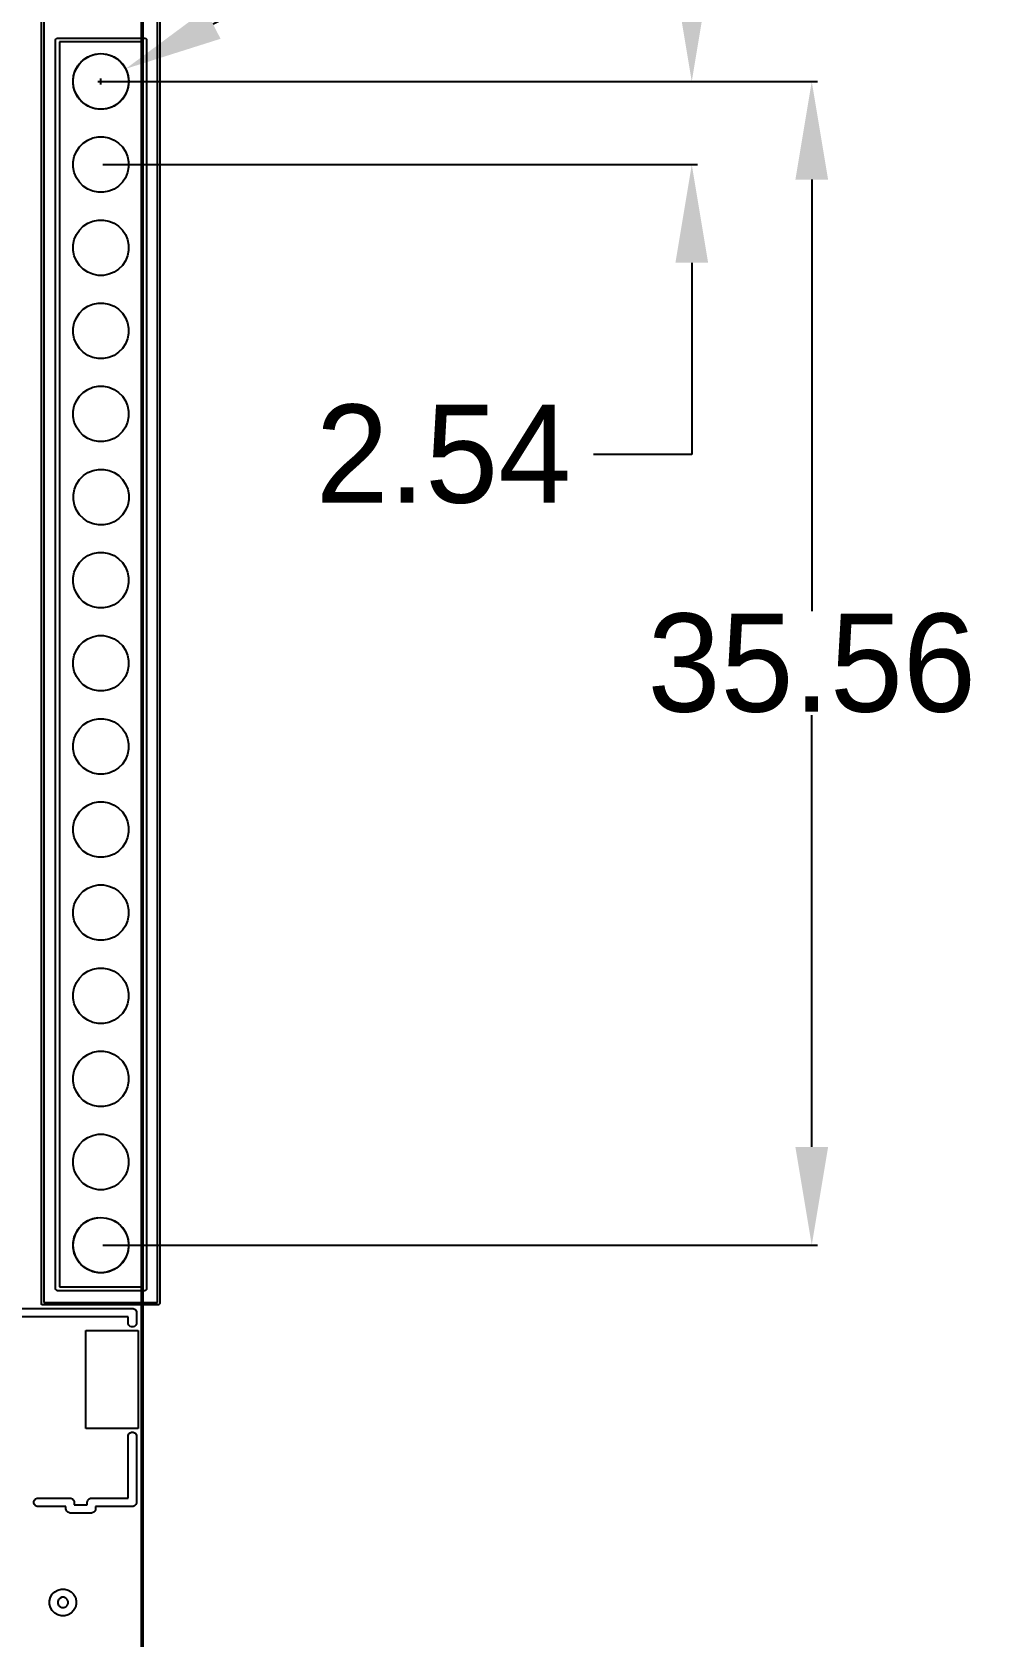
# Model space of a CAD drawing. Extents: x 99 to 187, y -188 to -32.
# Drawn here: x 156.92 to 186.62, y -106.9 to -57.86 of the extents above; entities that cross this region are included whole.
import ezdxf

# ---------------------------------------------------------------- set-up
doc = ezdxf.new("R2010")
doc.units = 0
doc.layers.get('0').update_dxf_attribs({"linetype": 'CONTINUOUS'})
doc.layers.get('Defpoints').update_dxf_attribs({"linetype": 'CONTINUOUS'})
doc.layers.add('BLACK', color=7, linetype='CONTINUOUS')
doc.dimstyles.get("Standard").update_dxf_attribs({"dimtxt": 3, "dimasz": 3, "dimexe": 0.18, "dimexo": 0.0625, "dimgap": 0.09, "dimtad": 0, "dimtih": 1, "dimtoh": 1, "dimzin": 0, "dimdsep": 46, "dimtxsty": 'Standard', "dimcen": 0.09, "dimclrd": 3, "dimclre": 3, "dimclrt": 3, "dimadec": 0, "dimazin": 0, "dimtfac": 1, "dimtofl": 0, "dimtmove": 0, "dimatfit": 3, "dimfxl": 1, "dimtolj": 1, "dimtzin": 0, "dimarcsym": 0})

# ---------------------------------------------------------------- blocks, each defined once
blk = doc.blocks.new('*D11')
at = {"color": 3, "linetype": 'Continuous', "lineweight": -2}
for p, q in [((172.256, -52.616), (162.448, -57.62)), ((175.256, -52.616), (172.256, -52.616)), ((159.018, -59.46), (159.018, -59.28)), ((158.929, -59.37), (159.108, -59.37))]:
    blk.add_line(p, q, dxfattribs=at)
at = {"color": 3, "linetype": 'Continuous'}
blk.add_solid([(162.221, -57.175), (162.675, -58.066), (159.776, -58.984)], dxfattribs=at)
at = {"layer": 'Defpoints', "color": 0, "linetype": 'Continuous'}
for p in [(159.776, -58.984), (158.261, -59.756)]:
    blk.add_point(p, dxfattribs=at)
at = {"color": 3, "linetype": 'Continuous', "insert": (180.596, -52.616), "char_height": 3, "attachment_point": 5}
blk.add_mtext('\\A1;∅1.70', dxfattribs=at)
blk = doc.blocks.new('*D12')
at = {"color": 3, "linetype": 'Continuous', "lineweight": -2}
for p, q in [((177.078, -56.37), (177.078, -53.37)), ((159.081, -59.37), (177.258, -59.37)), ((159.081, -61.91), (177.258, -61.91)), ((177.078, -64.91), (177.078, -70.765)), ((177.078, -70.765), (174.078, -70.765))]:
    blk.add_line(p, q, dxfattribs=at)
at = {"color": 3, "linetype": 'Continuous'}
for points in [[(176.578, -56.37), (177.578, -56.37), (177.078, -59.37)], [(176.578, -64.91), (177.578, -64.91), (177.078, -61.91)]]:
    blk.add_solid(points, dxfattribs=at)
at = {"layer": 'Defpoints', "color": 0, "linetype": 'Continuous'}
for p in [(159.019, -59.37), (159.019, -61.91), (177.078, -61.91)]:
    blk.add_point(p, dxfattribs=at)
at = {"color": 3, "linetype": 'Continuous', "insert": (169.488, -70.765), "char_height": 3, "attachment_point": 5}
blk.add_mtext('\\A1;2.54', dxfattribs=at)
blk = doc.blocks.new('*D13')
at = {"color": 3, "linetype": 'Continuous', "lineweight": -2}
for p, q in [((159.081, -59.37), (180.925, -59.37)), ((180.745, -62.37), (180.745, -75.56)), ((180.745, -91.93), (180.745, -78.74)), ((159.081, -94.93), (180.925, -94.93))]:
    blk.add_line(p, q, dxfattribs=at)
at = {"color": 3, "linetype": 'Continuous'}
for points in [[(180.245, -62.37), (181.245, -62.37), (180.745, -59.37)], [(180.245, -91.93), (181.245, -91.93), (180.745, -94.93)]]:
    blk.add_solid(points, dxfattribs=at)
at = {"layer": 'Defpoints', "color": 0, "linetype": 'Continuous'}
for p in [(159.019, -59.37), (180.745, -59.37), (159.019, -94.93)]:
    blk.add_point(p, dxfattribs=at)
at = {"color": 3, "linetype": 'Continuous', "insert": (180.745, -77.15), "char_height": 3, "attachment_point": 5}
blk.add_mtext('\\A1;35.56', dxfattribs=at)

msp = doc.modelspace()

# ---------------------------------------------------------------- linework, layer by layer
at = {"linetype": 'Continuous'}
for centre, radius in [((159.0185, -59.37), 0.85), ((159.0185, -94.93), 0.845907)]:
    msp.add_circle(centre, radius, dxfattribs=at)
at = {"layer": 'BLACK', "linetype": 'Continuous'}
for p, q in [((160.254833, -158.111995), (160.254833, -51.62159)), ((160.304833, -51.62159), (160.304833, -158.112)), ((157.1992, -96.7324), (157.1992, -55.0324)), ((157.275, -55.075), (157.275, -96.685)), ((160.7492, -96.685), (160.7492, -55.075)), ((160.815, -55.05), (160.815, -96.71)), ((157.6342, -58.1024), (157.638767, -58.079439)), ((157.6342, -96.2624), (157.6342, -58.1024)), ((157.638767, -58.079439), (157.671239, -58.046967)), ((157.671239, -58.046967), (157.6942, -58.0424)), ((157.6942, -58.0424), (160.3542, -58.0424)), ((157.7542, -58.1624), (157.7542, -96.2024)), ((160.2942, -58.1624), (157.7542, -58.1624)), ((160.2942, -96.2024), (160.2942, -58.1624)), ((160.3542, -58.0424), (160.377161, -58.046967)), ((160.377161, -58.046967), (160.409633, -58.079439)), ((160.409633, -58.079439), (160.4142, -58.1024)), ((160.4142, -58.1024), (160.4142, -96.2624)), ((158.268867, -58.969313), (158.361441, -58.830766)), ((158.361441, -58.830766), (158.479266, -58.712941)), ((158.479266, -58.712941), (158.617813, -58.620367)), ((158.617813, -58.620367), (158.771758, -58.556601)), ((158.771758, -58.556601), (158.935185, -58.524093)), ((159.101815, -58.524093), (159.265242, -58.556601)), ((159.265242, -58.556601), (159.419187, -58.620367)), ((159.419187, -58.620367), (159.557734, -58.712941)), ((159.557734, -58.712941), (159.675559, -58.830766)), ((159.675559, -58.830766), (159.768133, -58.969313)), ((158.172593, -59.286685), (158.205101, -59.123258)), ((158.172593, -59.453315), (158.172593, -59.286685)), ((158.205101, -59.123258), (158.268867, -58.969313)), ((159.768133, -58.969313), (159.831899, -59.123258)), ((159.831899, -59.123258), (159.864407, -59.286685)), ((159.864407, -59.286685), (159.864407, -59.453315)), ((158.205101, -59.616742), (158.172593, -59.453315)), ((158.268867, -59.770687), (158.205101, -59.616742)), ((158.361441, -59.909234), (158.268867, -59.770687)), ((159.768133, -59.770687), (159.675559, -59.909234)), ((159.831899, -59.616742), (159.768133, -59.770687)), ((159.864407, -59.453315), (159.831899, -59.616742)), ((158.479266, -60.027059), (158.361441, -59.909234)), ((158.617813, -60.119633), (158.479266, -60.027059)), ((158.771758, -60.183399), (158.617813, -60.119633)), ((158.935185, -60.215907), (158.771758, -60.183399)), ((159.101815, -60.215907), (158.935185, -60.215907)), ((159.265242, -60.183399), (159.101815, -60.215907)), ((159.419187, -60.119633), (159.265242, -60.183399)), ((159.557734, -60.027059), (159.419187, -60.119633)), ((159.675559, -59.909234), (159.557734, -60.027059)), ((158.361441, -61.370766), (158.479266, -61.252941)), ((158.479266, -61.252941), (158.617813, -61.160367)), ((158.617813, -61.160367), (158.771758, -61.096601)), ((158.771758, -61.096601), (158.935185, -61.064093)), ((158.935185, -61.064093), (159.101815, -61.064093)), ((159.101815, -61.064093), (159.265242, -61.096601)), ((159.265242, -61.096601), (159.419187, -61.160367)), ((159.419187, -61.160367), (159.557734, -61.252941)), ((159.557734, -61.252941), (159.675559, -61.370766)), ((158.172593, -61.826685), (158.205101, -61.663258)), ((158.205101, -61.663258), (158.268867, -61.509313)), ((158.268867, -61.509313), (158.361441, -61.370766)), ((159.675559, -61.370766), (159.768133, -61.509313)), ((159.768133, -61.509313), (159.831899, -61.663258)), ((159.831899, -61.663258), (159.864407, -61.826685)), ((158.172593, -61.993315), (158.172593, -61.826685)), ((158.205101, -62.156742), (158.172593, -61.993315)), ((158.268867, -62.310687), (158.205101, -62.156742)), ((159.831899, -62.156742), (159.768133, -62.310687)), ((159.864407, -61.993315), (159.831899, -62.156742)), ((159.864407, -61.826685), (159.864407, -61.993315)), ((158.361441, -62.449234), (158.268867, -62.310687)), ((158.479266, -62.567059), (158.361441, -62.449234)), ((158.617813, -62.659633), (158.479266, -62.567059)), ((158.771758, -62.723399), (158.617813, -62.659633)), ((158.935185, -62.755907), (158.771758, -62.723399)), ((159.101815, -62.755907), (158.935185, -62.755907)), ((159.265242, -62.723399), (159.101815, -62.755907)), ((159.419187, -62.659633), (159.265242, -62.723399)), ((159.557734, -62.567059), (159.419187, -62.659633)), ((159.675559, -62.449234), (159.557734, -62.567059)), ((159.768133, -62.310687), (159.675559, -62.449234)), ((158.479266, -63.792941), (158.617813, -63.700367)), ((158.617813, -63.700367), (158.771758, -63.636601)), ((158.771758, -63.636601), (158.935185, -63.604093)), ((158.935185, -63.604093), (159.101815, -63.604093)), ((159.101815, -63.604093), (159.265242, -63.636601)), ((159.265242, -63.636601), (159.419187, -63.700367)), ((159.419187, -63.700367), (159.557734, -63.792941)), ((158.172593, -64.366685), (158.205101, -64.203258)), ((158.205101, -64.203258), (158.268867, -64.049313)), ((158.268867, -64.049313), (158.361441, -63.910766)), ((158.361441, -63.910766), (158.479266, -63.792941)), ((159.557734, -63.792941), (159.675559, -63.910766)), ((159.675559, -63.910766), (159.768133, -64.049313)), ((159.768133, -64.049313), (159.831899, -64.203258)), ((159.831899, -64.203258), (159.864407, -64.366685)), ((158.172593, -64.533315), (158.172593, -64.366685)), ((158.205101, -64.696742), (158.172593, -64.533315)), ((158.268867, -64.850687), (158.205101, -64.696742)), ((159.831899, -64.696742), (159.768133, -64.850687)), ((159.864407, -64.533315), (159.831899, -64.696742)), ((159.864407, -64.366685), (159.864407, -64.533315)), ((158.361441, -64.989234), (158.268867, -64.850687)), ((158.479266, -65.107059), (158.361441, -64.989234)), ((158.617813, -65.199633), (158.479266, -65.107059)), ((158.771758, -65.263399), (158.617813, -65.199633)), ((159.419187, -65.199633), (159.265242, -65.263399)), ((159.557734, -65.107059), (159.419187, -65.199633)), ((159.675559, -64.989234), (159.557734, -65.107059)), ((159.768133, -64.850687), (159.675559, -64.989234)), ((158.935185, -65.295907), (158.771758, -65.263399)), ((159.101815, -65.295907), (158.935185, -65.295907)), ((159.265242, -65.263399), (159.101815, -65.295907)), ((158.617813, -66.240367), (158.771758, -66.176601)), ((158.771758, -66.176601), (158.935185, -66.144093)), ((158.935185, -66.144093), (159.101815, -66.144093)), ((159.101815, -66.144093), (159.265242, -66.176601)), ((159.265242, -66.176601), (159.419187, -66.240367)), ((158.205101, -66.743258), (158.268867, -66.589313)), ((158.268867, -66.589313), (158.361441, -66.450766)), ((158.361441, -66.450766), (158.479266, -66.332941)), ((158.479266, -66.332941), (158.617813, -66.240367)), ((159.419187, -66.240367), (159.557734, -66.332941)), ((159.557734, -66.332941), (159.675559, -66.450766)), ((159.675559, -66.450766), (159.768133, -66.589313)), ((159.768133, -66.589313), (159.831899, -66.743258)), ((158.172593, -66.906685), (158.205101, -66.743258)), ((158.172593, -67.073315), (158.172593, -66.906685)), ((158.205101, -67.236742), (158.172593, -67.073315)), ((159.831899, -66.743258), (159.864407, -66.906685)), ((159.864407, -67.073315), (159.831899, -67.236742)), ((159.864407, -66.906685), (159.864407, -67.073315)), ((158.268867, -67.390687), (158.205101, -67.236742)), ((158.361441, -67.529234), (158.268867, -67.390687)), ((158.479266, -67.647059), (158.361441, -67.529234)), ((158.617813, -67.739633), (158.479266, -67.647059)), ((159.557734, -67.647059), (159.419187, -67.739633)), ((159.675559, -67.529234), (159.557734, -67.647059)), ((159.768133, -67.390687), (159.675559, -67.529234)), ((159.831899, -67.236742), (159.768133, -67.390687)), ((158.771758, -67.803399), (158.617813, -67.739633)), ((158.935185, -67.835907), (158.771758, -67.803399)), ((159.101815, -67.835907), (158.935185, -67.835907)), ((159.265242, -67.803399), (159.101815, -67.835907)), ((159.419187, -67.739633), (159.265242, -67.803399)), ((158.205101, -69.283258), (158.268867, -69.129313)), ((158.268867, -69.129313), (158.361441, -68.990766)), ((158.361441, -68.990766), (158.479266, -68.872941)), ((158.479266, -68.872941), (158.617813, -68.780367)), ((158.617813, -68.780367), (158.771758, -68.716601)), ((158.771758, -68.716601), (158.935185, -68.684093)), ((158.935185, -68.684093), (159.101815, -68.684093)), ((159.101815, -68.684093), (159.265242, -68.716601)), ((159.265242, -68.716601), (159.419187, -68.780367)), ((159.419187, -68.780367), (159.557734, -68.872941)), ((159.557734, -68.872941), (159.675559, -68.990766)), ((159.675559, -68.990766), (159.768133, -69.129313)), ((159.768133, -69.129313), (159.831899, -69.283258)), ((158.172593, -69.446685), (158.205101, -69.283258)), ((158.172593, -69.613315), (158.172593, -69.446685)), ((158.205101, -69.776742), (158.172593, -69.613315)), ((159.831899, -69.283258), (159.864407, -69.446685)), ((159.864407, -69.613315), (159.831899, -69.776742)), ((159.864407, -69.446685), (159.864407, -69.613315)), ((158.268867, -69.930687), (158.205101, -69.776742)), ((158.361441, -70.069234), (158.268867, -69.930687)), ((158.479266, -70.187059), (158.361441, -70.069234)), ((159.675559, -70.069234), (159.557734, -70.187059)), ((159.768133, -69.930687), (159.675559, -70.069234)), ((159.831899, -69.776742), (159.768133, -69.930687)), ((158.617813, -70.279633), (158.479266, -70.187059)), ((158.771758, -70.343399), (158.617813, -70.279633)), ((158.935185, -70.375907), (158.771758, -70.343399)), ((159.101815, -70.375907), (158.935185, -70.375907)), ((159.265242, -70.343399), (159.101815, -70.375907)), ((159.419187, -70.279633), (159.265242, -70.343399)), ((159.557734, -70.187059), (159.419187, -70.279633)), ((158.274567, -71.671713), (158.367141, -71.533166)), ((158.367141, -71.533166), (158.484966, -71.415341)), ((158.484966, -71.415341), (158.623513, -71.322767)), ((158.623513, -71.322767), (158.777458, -71.259001)), ((158.777458, -71.259001), (158.940885, -71.226493)), ((158.940885, -71.226493), (159.107515, -71.226493)), ((159.107515, -71.226493), (159.270942, -71.259001)), ((159.270942, -71.259001), (159.424887, -71.322767)), ((159.424887, -71.322767), (159.563434, -71.415341)), ((159.563434, -71.415341), (159.681259, -71.533166)), ((159.681259, -71.533166), (159.773833, -71.671713)), ((158.178293, -71.989085), (158.210801, -71.825658)), ((158.178293, -72.155715), (158.178293, -71.989085)), ((158.210801, -71.825658), (158.274567, -71.671713)), ((159.773833, -71.671713), (159.837599, -71.825658)), ((159.837599, -71.825658), (159.870107, -71.989085)), ((159.870107, -71.989085), (159.870107, -72.155715)), ((158.210801, -72.319142), (158.178293, -72.155715)), ((158.274567, -72.473087), (158.210801, -72.319142)), ((158.367141, -72.611634), (158.274567, -72.473087)), ((159.773833, -72.473087), (159.681259, -72.611634)), ((159.837599, -72.319142), (159.773833, -72.473087)), ((159.870107, -72.155715), (159.837599, -72.319142)), ((158.484966, -72.729459), (158.367141, -72.611634)), ((158.623513, -72.822033), (158.484966, -72.729459)), ((158.777458, -72.885799), (158.623513, -72.822033)), ((158.940885, -72.918307), (158.777458, -72.885799)), ((159.107515, -72.918307), (158.940885, -72.918307)), ((159.270942, -72.885799), (159.107515, -72.918307)), ((159.424887, -72.822033), (159.270942, -72.885799)), ((159.563434, -72.729459), (159.424887, -72.822033)), ((159.681259, -72.611634), (159.563434, -72.729459)), ((158.361441, -74.070766), (158.479266, -73.952941)), ((158.479266, -73.952941), (158.617813, -73.860367)), ((158.617813, -73.860367), (158.771758, -73.796601)), ((158.771758, -73.796601), (158.935185, -73.764093)), ((158.935185, -73.764093), (159.101815, -73.764093)), ((159.101815, -73.764093), (159.265242, -73.796601)), ((159.265242, -73.796601), (159.419187, -73.860367)), ((159.419187, -73.860367), (159.557734, -73.952941)), ((159.557734, -73.952941), (159.675559, -74.070766)), ((158.172593, -74.526685), (158.205101, -74.363258)), ((158.172593, -74.693315), (158.172593, -74.526685)), ((158.205101, -74.363258), (158.268867, -74.209313)), ((158.268867, -74.209313), (158.361441, -74.070766)), ((159.675559, -74.070766), (159.768133, -74.209313)), ((159.768133, -74.209313), (159.831899, -74.363258)), ((159.831899, -74.363258), (159.864407, -74.526685)), ((159.864407, -74.526685), (159.864407, -74.693315)), ((158.205101, -74.856742), (158.172593, -74.693315)), ((158.268867, -75.010687), (158.205101, -74.856742)), ((158.361441, -75.149234), (158.268867, -75.010687)), ((159.768133, -75.010687), (159.675559, -75.149234)), ((159.831899, -74.856742), (159.768133, -75.010687)), ((159.864407, -74.693315), (159.831899, -74.856742)), ((158.479266, -75.267059), (158.361441, -75.149234)), ((158.617813, -75.359633), (158.479266, -75.267059)), ((158.771758, -75.423399), (158.617813, -75.359633)), ((158.935185, -75.455907), (158.771758, -75.423399)), ((159.101815, -75.455907), (158.935185, -75.455907)), ((159.265242, -75.423399), (159.101815, -75.455907)), ((159.419187, -75.359633), (159.265242, -75.423399)), ((159.557734, -75.267059), (159.419187, -75.359633)), ((159.675559, -75.149234), (159.557734, -75.267059)), ((158.361441, -76.610766), (158.479266, -76.492941)), ((158.479266, -76.492941), (158.617813, -76.400367)), ((158.617813, -76.400367), (158.771758, -76.336601)), ((158.771758, -76.336601), (158.935185, -76.304093)), ((158.935185, -76.304093), (159.101815, -76.304093)), ((159.101815, -76.304093), (159.265242, -76.336601)), ((159.265242, -76.336601), (159.419187, -76.400367)), ((159.419187, -76.400367), (159.557734, -76.492941)), ((159.557734, -76.492941), (159.675559, -76.610766)), ((158.172593, -77.066685), (158.205101, -76.903258)), ((158.205101, -76.903258), (158.268867, -76.749313)), ((158.268867, -76.749313), (158.361441, -76.610766)), ((159.675559, -76.610766), (159.768133, -76.749313)), ((159.768133, -76.749313), (159.831899, -76.903258)), ((159.831899, -76.903258), (159.864407, -77.066685)), ((158.172593, -77.233315), (158.172593, -77.066685)), ((158.205101, -77.396742), (158.172593, -77.233315)), ((158.268867, -77.550687), (158.205101, -77.396742)), ((159.831899, -77.396742), (159.768133, -77.550687)), ((159.864407, -77.233315), (159.831899, -77.396742)), ((159.864407, -77.066685), (159.864407, -77.233315)), ((158.361441, -77.689234), (158.268867, -77.550687)), ((158.479266, -77.807059), (158.361441, -77.689234)), ((158.617813, -77.899633), (158.479266, -77.807059)), ((158.771758, -77.963399), (158.617813, -77.899633)), ((158.935185, -77.995907), (158.771758, -77.963399)), ((159.265242, -77.963399), (159.101815, -77.995907)), ((159.419187, -77.899633), (159.265242, -77.963399)), ((159.557734, -77.807059), (159.419187, -77.899633)), ((159.675559, -77.689234), (159.557734, -77.807059)), ((159.768133, -77.550687), (159.675559, -77.689234)), ((159.101815, -77.995907), (158.935185, -77.995907)), ((158.479266, -79.032941), (158.617813, -78.940367)), ((158.617813, -78.940367), (158.771758, -78.876601)), ((158.771758, -78.876601), (158.935185, -78.844093)), ((158.935185, -78.844093), (159.101815, -78.844093)), ((159.101815, -78.844093), (159.265242, -78.876601)), ((159.265242, -78.876601), (159.419187, -78.940367)), ((159.419187, -78.940367), (159.557734, -79.032941)), ((158.172593, -79.606685), (158.205101, -79.443258)), ((158.205101, -79.443258), (158.268867, -79.289313)), ((158.268867, -79.289313), (158.361441, -79.150766)), ((158.361441, -79.150766), (158.479266, -79.032941)), ((159.557734, -79.032941), (159.675559, -79.150766)), ((159.675559, -79.150766), (159.768133, -79.289313)), ((159.768133, -79.289313), (159.831899, -79.443258)), ((159.831899, -79.443258), (159.864407, -79.606685)), ((158.172593, -79.773315), (158.172593, -79.606685)), ((158.205101, -79.936742), (158.172593, -79.773315)), ((158.268867, -80.090687), (158.205101, -79.936742)), ((159.831899, -79.936742), (159.768133, -80.090687)), ((159.864407, -79.773315), (159.831899, -79.936742)), ((159.864407, -79.606685), (159.864407, -79.773315)), ((158.361441, -80.229234), (158.268867, -80.090687)), ((158.479266, -80.347059), (158.361441, -80.229234)), ((158.617813, -80.439633), (158.479266, -80.347059)), ((159.557734, -80.347059), (159.419187, -80.439633)), ((159.675559, -80.229234), (159.557734, -80.347059)), ((159.768133, -80.090687), (159.675559, -80.229234)), ((158.771758, -80.503399), (158.617813, -80.439633)), ((158.935185, -80.535907), (158.771758, -80.503399)), ((159.101815, -80.535907), (158.935185, -80.535907)), ((159.265242, -80.503399), (159.101815, -80.535907)), ((159.419187, -80.439633), (159.265242, -80.503399)), ((158.771758, -81.416601), (158.935185, -81.384093)), ((158.935185, -81.384093), (159.101815, -81.384093)), ((159.101815, -81.384093), (159.265242, -81.416601)), ((158.205101, -81.983258), (158.268867, -81.829313)), ((158.268867, -81.829313), (158.361441, -81.690766)), ((158.361441, -81.690766), (158.479266, -81.572941)), ((158.479266, -81.572941), (158.617813, -81.480367)), ((158.617813, -81.480367), (158.771758, -81.416601)), ((159.265242, -81.416601), (159.419187, -81.480367)), ((159.419187, -81.480367), (159.557734, -81.572941)), ((159.557734, -81.572941), (159.675559, -81.690766)), ((159.675559, -81.690766), (159.768133, -81.829313)), ((159.768133, -81.829313), (159.831899, -81.983258)), ((158.172593, -82.146685), (158.205101, -81.983258)), ((158.172593, -82.313315), (158.172593, -82.146685)), ((158.205101, -82.476742), (158.172593, -82.313315)), ((159.831899, -81.983258), (159.864407, -82.146685)), ((159.864407, -82.313315), (159.831899, -82.476742)), ((159.864407, -82.146685), (159.864407, -82.313315)), ((158.268867, -82.630687), (158.205101, -82.476742)), ((158.361441, -82.769234), (158.268867, -82.630687)), ((158.479266, -82.887059), (158.361441, -82.769234)), ((159.675559, -82.769234), (159.557734, -82.887059)), ((159.768133, -82.630687), (159.675559, -82.769234)), ((159.831899, -82.476742), (159.768133, -82.630687)), ((158.617813, -82.979633), (158.479266, -82.887059)), ((158.771758, -83.043399), (158.617813, -82.979633)), ((158.935185, -83.075907), (158.771758, -83.043399)), ((159.101815, -83.075907), (158.935185, -83.075907)), ((159.265242, -83.043399), (159.101815, -83.075907)), ((159.419187, -82.979633), (159.265242, -83.043399)), ((159.557734, -82.887059), (159.419187, -82.979633)), ((158.268867, -84.369313), (158.361441, -84.230766)), ((158.361441, -84.230766), (158.479266, -84.112941)), ((158.479266, -84.112941), (158.617813, -84.020367)), ((158.617813, -84.020367), (158.771758, -83.956601)), ((158.771758, -83.956601), (158.935185, -83.924093)), ((158.935185, -83.924093), (159.101815, -83.924093)), ((159.101815, -83.924093), (159.265242, -83.956601)), ((159.265242, -83.956601), (159.419187, -84.020367)), ((159.419187, -84.020367), (159.557734, -84.112941)), ((159.557734, -84.112941), (159.675559, -84.230766)), ((159.675559, -84.230766), (159.768133, -84.369313)), ((158.172593, -84.686685), (158.205101, -84.523258)), ((158.172593, -84.853315), (158.172593, -84.686685)), ((158.205101, -84.523258), (158.268867, -84.369313)), ((159.768133, -84.369313), (159.831899, -84.523258)), ((159.831899, -84.523258), (159.864407, -84.686685)), ((159.864407, -84.686685), (159.864407, -84.853315)), ((158.205101, -85.016742), (158.172593, -84.853315)), ((158.268867, -85.170687), (158.205101, -85.016742)), ((158.361441, -85.309234), (158.268867, -85.170687)), ((158.479266, -85.427059), (158.361441, -85.309234)), ((159.675559, -85.309234), (159.557734, -85.427059)), ((159.768133, -85.170687), (159.675559, -85.309234)), ((159.831899, -85.016742), (159.768133, -85.170687)), ((159.864407, -84.853315), (159.831899, -85.016742)), ((158.617813, -85.519633), (158.479266, -85.427059)), ((158.771758, -85.583399), (158.617813, -85.519633)), ((158.935185, -85.615907), (158.771758, -85.583399)), ((159.101815, -85.615907), (158.935185, -85.615907)), ((159.265242, -85.583399), (159.101815, -85.615907)), ((159.419187, -85.519633), (159.265242, -85.583399)), ((159.557734, -85.427059), (159.419187, -85.519633)), ((158.268867, -86.909313), (158.361441, -86.770766)), ((158.361441, -86.770766), (158.479266, -86.652941)), ((158.479266, -86.652941), (158.617813, -86.560367)), ((158.617813, -86.560367), (158.771758, -86.496601)), ((158.771758, -86.496601), (158.935185, -86.464093)), ((158.935185, -86.464093), (159.101815, -86.464093)), ((159.101815, -86.464093), (159.265242, -86.496601)), ((159.265242, -86.496601), (159.419187, -86.560367)), ((159.419187, -86.560367), (159.557734, -86.652941)), ((159.557734, -86.652941), (159.675559, -86.770766)), ((159.675559, -86.770766), (159.768133, -86.909313)), ((158.172593, -87.226685), (158.205101, -87.063258)), ((158.172593, -87.393315), (158.172593, -87.226685)), ((158.205101, -87.063258), (158.268867, -86.909313)), ((159.768133, -86.909313), (159.831899, -87.063258)), ((159.831899, -87.063258), (159.864407, -87.226685)), ((159.864407, -87.226685), (159.864407, -87.393315)), ((158.205101, -87.556742), (158.172593, -87.393315)), ((158.268867, -87.710687), (158.205101, -87.556742)), ((158.361441, -87.849234), (158.268867, -87.710687)), ((159.768133, -87.710687), (159.675559, -87.849234)), ((159.831899, -87.556742), (159.768133, -87.710687)), ((159.864407, -87.393315), (159.831899, -87.556742)), ((158.479266, -87.967059), (158.361441, -87.849234)), ((158.617813, -88.059633), (158.479266, -87.967059)), ((158.771758, -88.123399), (158.617813, -88.059633)), ((158.935185, -88.155907), (158.771758, -88.123399)), ((159.101815, -88.155907), (158.935185, -88.155907)), ((159.265242, -88.123399), (159.101815, -88.155907)), ((159.419187, -88.059633), (159.265242, -88.123399)), ((159.557734, -87.967059), (159.419187, -88.059633)), ((159.675559, -87.849234), (159.557734, -87.967059)), ((158.361441, -89.310766), (158.479266, -89.192941)), ((158.479266, -89.192941), (158.617813, -89.100367)), ((158.617813, -89.100367), (158.771758, -89.036601)), ((158.771758, -89.036601), (158.935185, -89.004093)), ((158.935185, -89.004093), (159.101815, -89.004093)), ((159.101815, -89.004093), (159.265242, -89.036601)), ((159.265242, -89.036601), (159.419187, -89.100367)), ((159.419187, -89.100367), (159.557734, -89.192941)), ((159.557734, -89.192941), (159.675559, -89.310766)), ((158.172593, -89.766685), (158.205101, -89.603258)), ((158.205101, -89.603258), (158.268867, -89.449313)), ((158.268867, -89.449313), (158.361441, -89.310766)), ((159.675559, -89.310766), (159.768133, -89.449313)), ((159.768133, -89.449313), (159.831899, -89.603258)), ((159.831899, -89.603258), (159.864407, -89.766685)), ((158.172593, -89.933315), (158.172593, -89.766685)), ((158.205101, -90.096742), (158.172593, -89.933315)), ((158.268867, -90.250687), (158.205101, -90.096742)), ((159.831899, -90.096742), (159.768133, -90.250687)), ((159.864407, -89.933315), (159.831899, -90.096742)), ((159.864407, -89.766685), (159.864407, -89.933315)), ((158.361441, -90.389234), (158.268867, -90.250687)), ((158.479266, -90.507059), (158.361441, -90.389234)), ((158.617813, -90.599633), (158.479266, -90.507059)), ((158.771758, -90.663399), (158.617813, -90.599633)), ((158.935185, -90.695907), (158.771758, -90.663399)), ((159.101815, -90.695907), (158.935185, -90.695907)), ((159.265242, -90.663399), (159.101815, -90.695907)), ((159.419187, -90.599633), (159.265242, -90.663399)), ((159.557734, -90.507059), (159.419187, -90.599633)), ((159.675559, -90.389234), (159.557734, -90.507059)), ((159.768133, -90.250687), (159.675559, -90.389234)), ((158.479266, -91.732941), (158.617813, -91.640367)), ((158.617813, -91.640367), (158.771758, -91.576601)), ((158.771758, -91.576601), (158.935185, -91.544093)), ((158.935185, -91.544093), (159.101815, -91.544093)), ((159.101815, -91.544093), (159.265242, -91.576601)), ((159.265242, -91.576601), (159.419187, -91.640367)), ((159.419187, -91.640367), (159.557734, -91.732941)), ((158.172593, -92.306685), (158.205101, -92.143258)), ((158.205101, -92.143258), (158.268867, -91.989313)), ((158.268867, -91.989313), (158.361441, -91.850766)), ((158.361441, -91.850766), (158.479266, -91.732941)), ((159.557734, -91.732941), (159.675559, -91.850766)), ((159.675559, -91.850766), (159.768133, -91.989313)), ((159.768133, -91.989313), (159.831899, -92.143258)), ((159.831899, -92.143258), (159.864407, -92.306685)), ((158.172593, -92.473315), (158.172593, -92.306685)), ((158.205101, -92.636742), (158.172593, -92.473315)), ((158.268867, -92.790687), (158.205101, -92.636742)), ((159.831899, -92.636742), (159.768133, -92.790687)), ((159.864407, -92.473315), (159.831899, -92.636742)), ((159.864407, -92.306685), (159.864407, -92.473315)), ((158.361441, -92.929234), (158.268867, -92.790687)), ((158.479266, -93.047059), (158.361441, -92.929234)), ((158.617813, -93.139633), (158.479266, -93.047059)), ((158.771758, -93.203399), (158.617813, -93.139633)), ((159.419187, -93.139633), (159.265242, -93.203399)), ((159.557734, -93.047059), (159.419187, -93.139633)), ((159.675559, -92.929234), (159.557734, -93.047059)), ((159.768133, -92.790687), (159.675559, -92.929234)), ((158.935185, -93.235907), (158.771758, -93.203399)), ((159.101815, -93.235907), (158.935185, -93.235907)), ((159.265242, -93.203399), (159.101815, -93.235907)), ((158.617813, -94.180367), (158.771758, -94.116601)), ((158.771758, -94.116601), (158.935185, -94.084093)), ((158.205101, -94.683258), (158.268867, -94.529313)), ((158.268867, -94.529313), (158.361441, -94.390766)), ((158.361441, -94.390766), (158.479266, -94.272941)), ((158.479266, -94.272941), (158.617813, -94.180367)), ((159.419187, -94.180367), (159.557734, -94.272941)), ((159.557734, -94.272941), (159.675559, -94.390766)), ((159.675559, -94.390766), (159.768133, -94.529313)), ((159.768133, -94.529313), (159.831899, -94.683258)), ((158.172593, -94.846685), (158.205101, -94.683258)), ((158.172593, -95.013315), (158.172593, -94.846685)), ((158.205101, -95.176742), (158.172593, -95.013315)), ((159.831899, -94.683258), (159.864407, -94.846685)), ((159.864407, -95.013315), (159.831899, -95.176742)), ((159.864407, -94.846685), (159.864407, -95.013315)), ((158.268867, -95.330687), (158.205101, -95.176742)), ((158.361441, -95.469234), (158.268867, -95.330687)), ((158.479266, -95.587059), (158.361441, -95.469234)), ((158.617813, -95.679633), (158.479266, -95.587059)), ((159.557734, -95.587059), (159.419187, -95.679633)), ((159.675559, -95.469234), (159.557734, -95.587059)), ((159.768133, -95.330687), (159.675559, -95.469234)), ((159.831899, -95.176742), (159.768133, -95.330687)), ((158.771758, -95.743399), (158.617813, -95.679633)), ((158.935185, -95.775907), (158.771758, -95.743399)), ((159.101815, -95.775907), (158.935185, -95.775907)), ((159.265242, -95.743399), (159.101815, -95.775907)), ((159.419187, -95.679633), (159.265242, -95.743399)), ((157.638767, -96.285361), (157.6342, -96.2624)), ((157.671239, -96.317833), (157.638767, -96.285361)), ((157.6942, -96.3224), (157.671239, -96.317833)), ((160.3542, -96.3224), (157.6942, -96.3224)), ((157.7542, -96.2024), (160.2942, -96.2024)), ((160.377161, -96.317833), (160.3542, -96.3224)), ((160.409633, -96.285361), (160.377161, -96.317833)), ((160.4142, -96.2624), (160.409633, -96.285361)), ((153.606, -96.8625), (158.73, -96.8625)), ((157.201103, -96.741967), (157.1992, -96.7324)), ((157.214633, -96.755497), (157.201103, -96.741967)), ((157.2242, -96.7574), (157.214633, -96.755497)), ((160.7742, -96.7574), (157.2242, -96.7574)), ((157.275, -96.685), (160.7492, -96.685)), ((158.73, -96.8625), (159.979, -96.8625)), ((159.979, -96.8625), (160.003776, -96.86494)), ((160.003776, -96.86494), (160.049557, -96.883903)), ((160.049557, -96.883903), (160.084597, -96.918943)), ((160.084597, -96.918943), (160.10356, -96.964724)), ((160.10356, -96.964724), (160.106, -96.9895)), ((160.106, -96.9895), (160.106, -97.3065)), ((160.783767, -96.755497), (160.7742, -96.7574)), ((160.797297, -96.741967), (160.783767, -96.755497)), ((160.79904, -96.733201), (160.797297, -96.741967)), ((160.799567, -96.733097), (160.79904, -96.733201)), ((160.813097, -96.719567), (160.799567, -96.733097)), ((160.815, -96.71), (160.813097, -96.719567)), ((158.73, -97.1165), (146.228, -97.1165)), ((158.5625, -100.5375), (158.5625, -97.5375)), ((158.5625, -97.5375), (160.1625, -97.5375)), ((158.5625, -100.5375), (158.5625, -97.5375)), ((158.5625, -97.5375), (160.1625, -97.5375)), ((159.852, -97.1165), (158.73, -97.1165)), ((159.852, -97.3065), (159.852, -97.1165)), ((159.85444, -97.331276), (159.852, -97.3065)), ((159.873403, -97.377057), (159.85444, -97.331276)), ((159.908443, -97.412097), (159.873403, -97.377057)), ((159.954224, -97.43106), (159.908443, -97.412097)), ((160.003776, -97.43106), (159.954224, -97.43106)), ((160.049557, -97.412097), (160.003776, -97.43106)), ((160.084597, -97.377057), (160.049557, -97.412097)), ((160.10356, -97.331276), (160.084597, -97.377057)), ((160.106, -97.3065), (160.10356, -97.331276)), ((160.1625, -97.5375), (160.1625, -100.5375)), ((160.1625, -97.5375), (160.1625, -100.5375)), ((160.1625, -100.5375), (158.5625, -100.5375)), ((160.1625, -100.5375), (158.5625, -100.5375)), ((159.852, -100.7685), (159.85444, -100.743724)), ((159.852, -102.6625), (159.852, -100.7685)), ((159.85444, -100.743724), (159.873403, -100.697943)), ((159.873403, -100.697943), (159.908443, -100.662903)), ((159.908443, -100.662903), (159.954224, -100.64394)), ((159.954224, -100.64394), (160.003776, -100.64394)), ((160.003776, -100.64394), (160.049557, -100.662903)), ((160.049557, -100.662903), (160.084597, -100.697943)), ((160.084597, -100.697943), (160.10356, -100.743724)), ((160.10356, -100.743724), (160.106, -100.7685)), ((160.106, -100.7685), (160.106, -102.7895)), ((156.96894, -102.764724), (156.987903, -102.718943)), ((156.96894, -102.814276), (156.96894, -102.764724)), ((156.987903, -102.860057), (156.96894, -102.814276)), ((156.987903, -102.718943), (157.022943, -102.683903)), ((157.022943, -102.895097), (156.987903, -102.860057)), ((157.022943, -102.683903), (157.068724, -102.66494)), ((157.068724, -102.91406), (157.022943, -102.895097)), ((157.068724, -102.66494), (157.0935, -102.6625)), ((157.0935, -102.9165), (157.068724, -102.91406)), ((157.0935, -102.6625), (158.079, -102.6625)), ((157.952, -102.9165), (157.0935, -102.9165)), ((157.952, -102.9895), (157.952, -102.9165)), ((158.079, -102.6625), (158.103776, -102.66494)), ((158.103776, -102.66494), (158.149557, -102.683903)), ((158.149557, -102.683903), (158.184597, -102.718943)), ((158.184597, -102.718943), (158.20356, -102.764724)), ((158.20356, -102.764724), (158.206, -102.7895)), ((158.206, -102.7895), (158.206, -102.8625)), ((158.206, -102.8625), (158.602, -102.8625)), ((158.602, -102.7895), (158.60444, -102.764724)), ((158.602, -102.8625), (158.602, -102.7895)), ((158.60444, -102.764724), (158.623403, -102.718943)), ((158.623403, -102.718943), (158.658443, -102.683903)), ((158.658443, -102.683903), (158.704224, -102.66494)), ((158.704224, -102.66494), (158.729, -102.6625)), ((158.729, -102.6625), (159.852, -102.6625)), ((159.979, -102.9165), (158.856, -102.9165)), ((158.856, -102.9165), (158.856, -102.9895)), ((160.003776, -102.91406), (159.979, -102.9165)), ((160.049557, -102.895097), (160.003776, -102.91406)), ((160.084597, -102.860057), (160.049557, -102.895097)), ((160.10356, -102.814276), (160.084597, -102.860057)), ((160.106, -102.7895), (160.10356, -102.814276)), ((157.95444, -103.014276), (157.952, -102.9895)), ((157.973403, -103.060057), (157.95444, -103.014276)), ((158.008443, -103.095097), (157.973403, -103.060057)), ((158.054224, -103.11406), (158.008443, -103.095097)), ((158.079, -103.1165), (158.054224, -103.11406)), ((158.729, -103.1165), (158.079, -103.1165)), ((158.753776, -103.11406), (158.729, -103.1165)), ((158.799557, -103.095097), (158.753776, -103.11406)), ((158.834597, -103.060057), (158.799557, -103.095097)), ((158.85356, -103.014276), (158.834597, -103.060057)), ((158.856, -102.9895), (158.85356, -103.014276)), ((157.452016, -105.795854), (157.479786, -105.692217)), ((157.452016, -105.818271), (157.452016, -105.795854)), ((157.452016, -105.903146), (157.452016, -105.818271)), ((157.479786, -106.006783), (157.452016, -105.903146)), ((157.479786, -105.692217), (157.533432, -105.599299)), ((157.533432, -105.599299), (157.609299, -105.523432)), ((157.609299, -105.523432), (157.702217, -105.469786)), ((157.702217, -105.469786), (157.805854, -105.442016)), ((157.726402, -105.760567), (157.7025, -105.818271)), ((157.7025, -105.818271), (157.7025, -105.880729)), ((157.7025, -105.880729), (157.726402, -105.938433)), ((157.770567, -105.716402), (157.726402, -105.760567)), ((157.828271, -105.6925), (157.770567, -105.716402)), ((157.805854, -105.442016), (157.913146, -105.442016)), ((157.890729, -105.6925), (157.828271, -105.6925)), ((157.948433, -105.716402), (157.890729, -105.6925)), ((157.913146, -105.442016), (158.016783, -105.469786)), ((157.992598, -105.760567), (157.948433, -105.716402)), ((158.0165, -105.818271), (157.992598, -105.760567)), ((157.992598, -105.938433), (158.0165, -105.880729)), ((158.0165, -105.880729), (158.0165, -105.818271)), ((158.016783, -105.469786), (158.109701, -105.523432)), ((158.109701, -105.523432), (158.185568, -105.599299)), ((158.185568, -105.599299), (158.239214, -105.692217)), ((158.239214, -105.692217), (158.266984, -105.795854)), ((158.266984, -105.903146), (158.239214, -106.006783)), ((158.266984, -105.795854), (158.266984, -105.903146)), ((157.533432, -106.099701), (157.479786, -106.006783)), ((157.609299, -106.175568), (157.533432, -106.099701)), ((157.702217, -106.229214), (157.609299, -106.175568)), ((157.805854, -106.256984), (157.702217, -106.229214)), ((157.726402, -105.938433), (157.770567, -105.982598)), ((157.770567, -105.982598), (157.828271, -106.0065)), ((157.913146, -106.256984), (157.805854, -106.256984)), ((157.828271, -106.0065), (157.890729, -106.0065)), ((157.890729, -106.0065), (157.948433, -105.982598)), ((158.016783, -106.229214), (157.913146, -106.256984)), ((157.948433, -105.982598), (157.992598, -105.938433)), ((158.109701, -106.175568), (158.016783, -106.229214)), ((158.185568, -106.099701), (158.109701, -106.175568)), ((158.239214, -106.006783), (158.185568, -106.099701))]:
    msp.add_line(p, q, dxfattribs=at)

# ---------------------------------------------------------------- dimensions: what is measured, and where the dimension line sits
at = {"linetype": 'Continuous'}
dim = msp.add_diameter_dim_2p(p1=(158.261351, -59.756297), p2=(159.775649, -58.983703), dimstyle='Standard', dxfattribs=at)
dim.commit()
dim.dimension.update_dxf_attribs({"geometry": '*D11', "text_midpoint": (180.59571, -52.616383), "dimtype": 163})
dim = msp.add_linear_dim(base=(177.078331, -61.91), p1=(159.0185, -59.37), p2=(159.0185, -61.91), angle=90, dimstyle='Standard', dxfattribs=at)
dim.commit()
dim.dimension.update_dxf_attribs({"geometry": '*D12', "text_midpoint": (169.488331, -70.764612), "dimtype": 160})
dim = msp.add_linear_dim(base=(180.74485, -59.37), p1=(159.0185, -94.93), p2=(159.0185, -59.37), angle=90, dimstyle='Standard', dxfattribs=at)
dim.commit()
dim.dimension.update_dxf_attribs({"geometry": '*D13', "text_midpoint": (180.74485, -77.15)})

doc.saveas('drawing.dxf')
